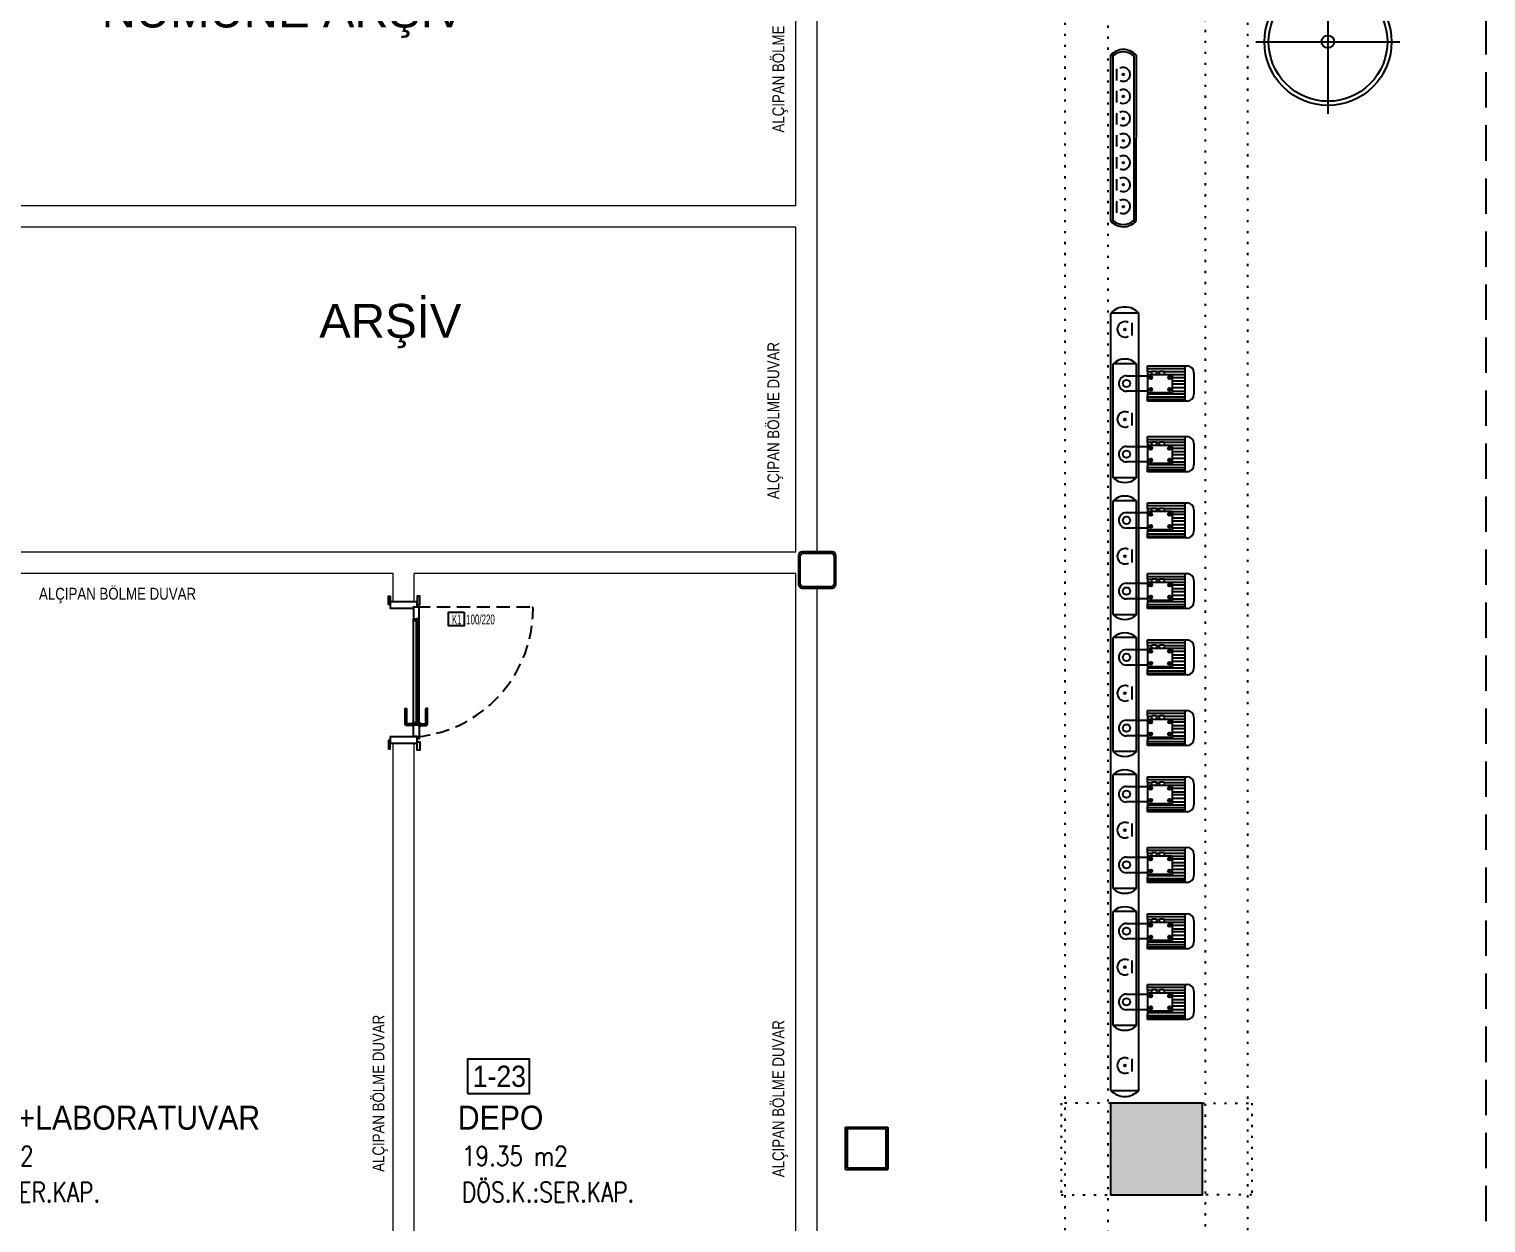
# Model space of a CAD drawing. Header units: centimetres. Extents: x 681015 to 688218, y 3995806 to 4004619.
# Drawn here: x 684387 to 685417, y 3998315 to 3999160 of the extents above; entities that cross this region are included whole.
import ezdxf
from ezdxf.enums import TextEntityAlignment as Align

# ---------------------------------------------------------------- set-up
doc = ezdxf.new("R2010")
doc.units = ezdxf.units.CM
doc.header["$LTSCALE"] = 100
doc.header["$MEASUREMENT"] = 0
for name, pattern in [('DASHDOT', [1, 0.5, -0.25, 0, -0.25]), ('DOT4', [0.0775, 0.015, -0.0625]), ('DUZ', [500, 500]), ('HIDDEN', [0.375, 0.25, -0.125]), ('HIDDEN2', [0.1875, 0.125, -0.0625])]:
    doc.linetypes.add(name, pattern=pattern)
doc.layers.get('0').update_dxf_attribs({"linetype": 'DUZ'})
doc.layers.add('0 rölöve', color=7, linetype='Continuous', true_color=0xf1380e)
for name, color, linetype in [('B-H', 34, 'Continuous'), ('BA', 6, 'Continuous'), ('DUV', 4, 'Continuous'), ('IZ1', 8, 'HIDDEN2'), ('kapi', 2, 'Continuous'), ('NOTASYON', 7, 'Continuous'), ('PROMEK_13_EMIS KANALI', 150, 'Continuous'), ('PROMEK_26_EKIPMAN RENGI-1', 4, 'Continuous'), ('PROMEK_29_EKIPMAN RENGI-4', 14, 'Continuous'), ('PROMEK_31_EKIPMAN RENGI-6', 61, 'Continuous'), ('PROMEK_34_EKIPMAN RENGI-9', 240, 'Continuous'), ('TEXT', 7, 'Continuous'), ('TEXT-DÖŞ-KAPLAMA', 30, 'Continuous'), ('TEXT-M2', 8, 'Continuous'), ('TEXT-ODA-NO', 3, 'Continuous'), ('YAZI', 7, 'Continuous')]:
    doc.layers.add(name, color=color, linetype=linetype)
doc.layers.add('DOGALGAZ', color=130, linetype='Continuous', lineweight=0)
doc.styles.add('ARIEL25S', font='arial.ttf', dxfattribs={"width": 0.9, "height": 75})
doc.styles.add('BAS', font='arial.ttf', dxfattribs={"height": 100})
doc.styles.add('HELVI', font='arial.ttf', dxfattribs={"width": 0.9})
doc.styles.add('ROMANS', font='ROMANS.shx', dxfattribs={"width": 0.9})
doc.styles.add('SIMPLEX', font='turkce.shx', dxfattribs={"width": 0.65, "height": 10})
doc.styles.get("Standard").update_dxf_attribs({"font": 'arial.ttf'})

# ---------------------------------------------------------------- blocks, each defined once
blk = doc.blocks.new('Kollektor')
at = {"layer": 'PROMEK_31_EKIPMAN RENGI-6', "lineweight": -3}
for p, q in [((-1581.8, -2096.9), (-1699.3, -2096.9)), ((-1699.3, -2096.9), (-1699.3, -2099.3)), ((-1582.5, -2098.5), (-1698.6, -2098.5)), ((-1581.8, -2096.9), (-1581.8, -2099.3)), ((-1699.4, -2114.9), (-1699.4, -2112.5)), ((-1581.7, -2115), (-1699.4, -2114.9)), ((-1582.5, -2113.4), (-1698.6, -2113.4)), ((-1581.7, -2115), (-1581.7, -2112.6))]:
    blk.add_line(p, q, dxfattribs=at)
at = {"layer": 'PROMEK_31_EKIPMAN RENGI-6', "linetype": 'Continuous', "lineweight": -3}
for p, q in [((-1685.1, -2101.2), (-1693.3, -2101.2)), ((-1669.5, -2101.2), (-1677.7, -2101.2)), ((-1654, -2101.2), (-1662.1, -2101.2)), ((-1638.4, -2101.2), (-1646.5, -2101.2)), ((-1622.8, -2101.2), (-1630.9, -2101.2)), ((-1607.2, -2101.2), (-1615.4, -2101.2)), ((-1591.6, -2101.2), (-1599.8, -2101.2))]:
    blk.add_line(p, q, dxfattribs=at)
for centre in [(-1689, -2105.9), (-1673.5, -2105.9), (-1657.9, -2105.9), (-1642.3, -2105.9), (-1626.7, -2105.9), (-1611.1, -2105.9), (-1595.5, -2105.9)]:
    blk.add_circle(centre, 0.589, dxfattribs=at)
at = {"layer": 'PROMEK_31_EKIPMAN RENGI-6', "lineweight": -3}
for centre, radius, start, end in [((-1690.9, -2106), 12.3, 132.9371, 226.6129), ((-1690.9, -2106), 10.7, 136.0026, 223.7892), ((-1590.2, -2106), 10.7, 316.2108, 43.9974), ((-1590.2, -2106), 12.3, 313.3151, 47.0951)]:
    blk.add_arc(centre, radius, start, end, dxfattribs=at)
at = {"layer": 'PROMEK_31_EKIPMAN RENGI-6', "linetype": 'Continuous', "lineweight": -3}
for centre in [(-1689, -2105.9), (-1673.5, -2105.9), (-1657.9, -2105.9), (-1642.3, -2105.9), (-1626.7, -2105.9), (-1611.1, -2105.9), (-1595.5, -2105.9)]:
    blk.add_arc(centre, 4.92, 151.9392, 28.1911, dxfattribs=at)
blk = doc.blocks.new('pompa')
at = {"layer": 'PROMEK_31_EKIPMAN RENGI-6', "lineweight": -3}
for p, q in [((-2438.7, -2246.8), (-2988.4, -2246.8)), ((-2988.4, -2246.8), (-2988.4, -2266.8)), ((-2872, -2248.6), (-2952.7, -2248.6)), ((-2952.7, -2248.6), (-2952.7, -2265.1)), ((-2872, -2248.6), (-2872, -2265.1)), ((-2775.1, -2248.6), (-2855.8, -2248.6)), ((-2855.8, -2248.6), (-2855.8, -2265.1)), ((-2775.1, -2248.6), (-2775.1, -2265.1)), ((-2678.3, -2248.6), (-2759, -2248.6)), ((-2759, -2248.6), (-2759, -2265.1)), ((-2678.3, -2248.6), (-2678.3, -2265.1)), ((-2581.4, -2248.6), (-2662.1, -2248.6)), ((-2662.1, -2248.6), (-2662.1, -2265.1)), ((-2581.4, -2248.6), (-2581.4, -2265.1)), ((-2484.6, -2248.6), (-2565.3, -2248.6)), ((-2565.3, -2248.6), (-2565.3, -2265.1)), ((-2484.6, -2248.6), (-2484.6, -2265.1)), ((-2438.7, -2266.8), (-2438.7, -2246.8)), ((-2872, -2265.1), (-2952.7, -2265.1)), ((-2775.1, -2265.1), (-2855.8, -2265.1)), ((-2678.3, -2265.1), (-2759, -2265.1)), ((-2581.4, -2265.1), (-2662.1, -2265.1)), ((-2484.6, -2265.1), (-2565.3, -2265.1)), ((-2438.7, -2266.8), (-2988.4, -2266.8))]:
    blk.add_line(p, q, dxfattribs=at)
at = {"layer": 'PROMEK_31_EKIPMAN RENGI-6', "linetype": 'Continuous', "lineweight": -3}
for p, q in [((-2972.7, -2251.6), (-2981.7, -2251.6)), ((-2909, -2251.6), (-2918, -2251.6)), ((-2812.1, -2251.6), (-2821.2, -2251.6)), ((-2715.3, -2251.6), (-2724.3, -2251.6)), ((-2618.4, -2251.6), (-2627.5, -2251.6)), ((-2521.6, -2251.6), (-2530.6, -2251.6)), ((-2452, -2251.6), (-2461, -2251.6))]:
    blk.add_line(p, q, dxfattribs=at)
for centre in [(-2977, -2256.7), (-2913.3, -2256.7), (-2816.5, -2256.7), (-2719.6, -2256.7), (-2622.8, -2256.7), (-2525.9, -2256.7), (-2456.3, -2256.7)]:
    blk.add_circle(centre, 0.655, dxfattribs=at)
at = {"layer": 'PROMEK_31_EKIPMAN RENGI-6', "lineweight": -3}
for centre, radius, start, end in [((-2979.2, -2256.8), 13.6, 132.786, 227.2071), ((-2944.1, -2256.8), 11.9, 136.0615, 223.9385), ((-2880.5, -2256.8), 11.9, 316.0615, 43.9385), ((-2847.2, -2256.8), 11.9, 136.0615, 223.9385), ((-2783.7, -2256.8), 11.9, 316.0615, 43.9385), ((-2750.4, -2256.8), 11.9, 136.0615, 223.9385), ((-2686.8, -2256.8), 11.9, 316.0615, 43.9385), ((-2653.5, -2256.8), 11.9, 136.0615, 223.9385), ((-2590, -2256.8), 11.9, 316.0615, 43.9385), ((-2556.7, -2256.8), 11.9, 136.0615, 223.9385), ((-2493.1, -2256.8), 11.9, 316.0615, 43.9385), ((-2448, -2256.8), 13.6, 312.7458, 47.3846)]:
    blk.add_arc(centre, radius, start, end, dxfattribs=at)
at = {"layer": 'PROMEK_31_EKIPMAN RENGI-6', "linetype": 'Continuous', "lineweight": -3}
for centre in [(-2977, -2256.7), (-2913.3, -2256.7), (-2816.5, -2256.7), (-2719.6, -2256.7), (-2622.8, -2256.7), (-2525.9, -2256.7), (-2456.3, -2256.7)]:
    blk.add_arc(centre, 5.47, 151.9392, 28.1911, dxfattribs=at)
at = {"layer": 'PROMEK_34_EKIPMAN RENGI-9'}
for p, q in [((-2951.1, -2240.7), (-2951.1, -2212.8)), ((-2951.1, -2214.3), (-2926.4, -2214.3)), ((-2949.2, -2240.7), (-2949.2, -2214.3)), ((-2947.1, -2228.9), (-2947.1, -2214.3)), ((-2946.2, -2207.9), (-2931.2, -2207.9)), ((-2945.1, -2223.4), (-2945.1, -2214.3)), ((-2943, -2223.4), (-2943, -2214.3)), ((-2940.5, -2223.4), (-2940.5, -2214.3)), ((-2938.4, -2223.4), (-2938.4, -2214.3)), ((-2935.9, -2223.4), (-2935.9, -2214.3)), ((-2933.3, -2223.4), (-2933.3, -2214.3)), ((-2931.3, -2240.7), (-2931.3, -2214.3)), ((-2929.2, -2240.7), (-2929.2, -2214.3)), ((-2927.6, -2240.7), (-2927.6, -2214.3)), ((-2926.3, -2212.8), (-2926.3, -2240.7)), ((-2901.1, -2240.7), (-2901.1, -2212.8)), ((-2901.1, -2214.3), (-2876.4, -2214.3)), ((-2899.2, -2240.7), (-2899.2, -2214.3)), ((-2897.1, -2228.9), (-2897.1, -2214.3)), ((-2896.2, -2207.9), (-2881.2, -2207.9)), ((-2895.1, -2223.4), (-2895.1, -2214.3)), ((-2893, -2223.4), (-2893, -2214.3)), ((-2890.5, -2223.4), (-2890.5, -2214.3)), ((-2888.4, -2223.4), (-2888.4, -2214.3)), ((-2885.9, -2223.4), (-2885.9, -2214.3)), ((-2883.3, -2223.4), (-2883.3, -2214.3)), ((-2881.3, -2240.7), (-2881.3, -2214.3)), ((-2879.2, -2240.7), (-2879.2, -2214.3)), ((-2877.6, -2240.7), (-2877.6, -2214.3)), ((-2876.3, -2212.8), (-2876.3, -2240.7)), ((-2854.3, -2240.7), (-2854.3, -2212.8)), ((-2854.2, -2214.3), (-2829.5, -2214.3)), ((-2852.3, -2240.7), (-2852.3, -2214.3)), ((-2850.3, -2228.9), (-2850.3, -2214.3)), ((-2849.4, -2207.9), (-2834.4, -2207.9)), ((-2848.2, -2223.4), (-2848.2, -2214.3)), ((-2846.2, -2223.4), (-2846.2, -2214.3)), ((-2843.6, -2223.4), (-2843.6, -2214.3)), ((-2841.6, -2223.4), (-2841.6, -2214.3)), ((-2839, -2223.4), (-2839, -2214.3)), ((-2836.5, -2223.4), (-2836.5, -2214.3)), ((-2834.4, -2240.7), (-2834.4, -2214.3)), ((-2832.4, -2240.7), (-2832.4, -2214.3)), ((-2830.8, -2240.7), (-2830.8, -2214.3)), ((-2829.5, -2212.8), (-2829.5, -2240.7)), ((-2804.3, -2240.7), (-2804.3, -2212.8)), ((-2804.2, -2214.3), (-2779.5, -2214.3)), ((-2802.3, -2240.7), (-2802.3, -2214.3)), ((-2800.3, -2228.9), (-2800.3, -2214.3)), ((-2799.4, -2207.9), (-2784.4, -2207.9)), ((-2798.2, -2223.4), (-2798.2, -2214.3)), ((-2796.2, -2223.4), (-2796.2, -2214.3)), ((-2793.6, -2223.4), (-2793.6, -2214.3)), ((-2791.6, -2223.4), (-2791.6, -2214.3)), ((-2789, -2223.4), (-2789, -2214.3)), ((-2786.5, -2223.4), (-2786.5, -2214.3)), ((-2784.4, -2240.7), (-2784.4, -2214.3)), ((-2782.4, -2240.7), (-2782.4, -2214.3)), ((-2780.8, -2240.7), (-2780.8, -2214.3)), ((-2779.5, -2212.8), (-2779.5, -2240.7)), ((-2757.4, -2240.7), (-2757.4, -2212.8)), ((-2757.4, -2214.3), (-2732.7, -2214.3)), ((-2755.5, -2240.7), (-2755.5, -2214.3)), ((-2753.4, -2228.9), (-2753.4, -2214.3)), ((-2752.5, -2207.9), (-2737.5, -2207.9)), ((-2751.4, -2223.4), (-2751.4, -2214.3)), ((-2749.3, -2223.4), (-2749.3, -2214.3)), ((-2746.8, -2223.4), (-2746.8, -2214.3)), ((-2744.7, -2223.4), (-2744.7, -2214.3)), ((-2742.2, -2223.4), (-2742.2, -2214.3)), ((-2739.6, -2223.4), (-2739.6, -2214.3)), ((-2737.6, -2240.7), (-2737.6, -2214.3)), ((-2735.5, -2240.7), (-2735.5, -2214.3)), ((-2733.9, -2240.7), (-2733.9, -2214.3)), ((-2732.6, -2212.8), (-2732.6, -2240.7)), ((-2707.4, -2240.7), (-2707.4, -2212.8)), ((-2707.4, -2214.3), (-2682.7, -2214.3)), ((-2705.5, -2240.7), (-2705.5, -2214.3)), ((-2703.4, -2228.9), (-2703.4, -2214.3)), ((-2702.5, -2207.9), (-2687.5, -2207.9)), ((-2701.4, -2223.4), (-2701.4, -2214.3)), ((-2699.3, -2223.4), (-2699.3, -2214.3)), ((-2696.8, -2223.4), (-2696.8, -2214.3)), ((-2694.7, -2223.4), (-2694.7, -2214.3)), ((-2692.2, -2223.4), (-2692.2, -2214.3)), ((-2689.6, -2223.4), (-2689.6, -2214.3)), ((-2687.6, -2240.7), (-2687.6, -2214.3)), ((-2685.5, -2240.7), (-2685.5, -2214.3)), ((-2683.9, -2240.7), (-2683.9, -2214.3)), ((-2682.6, -2212.8), (-2682.6, -2240.7)), ((-2660.6, -2240.7), (-2660.6, -2212.8)), ((-2660.5, -2214.3), (-2635.8, -2214.3)), ((-2658.6, -2240.7), (-2658.6, -2214.3)), ((-2656.6, -2228.9), (-2656.6, -2214.3)), ((-2655.7, -2207.9), (-2640.7, -2207.9)), ((-2654.5, -2223.4), (-2654.5, -2214.3)), ((-2652.5, -2223.4), (-2652.5, -2214.3)), ((-2649.9, -2223.4), (-2649.9, -2214.3)), ((-2647.9, -2223.4), (-2647.9, -2214.3)), ((-2645.3, -2223.4), (-2645.3, -2214.3)), ((-2642.8, -2223.4), (-2642.8, -2214.3)), ((-2640.7, -2240.7), (-2640.7, -2214.3)), ((-2638.7, -2240.7), (-2638.7, -2214.3)), ((-2637.1, -2240.7), (-2637.1, -2214.3)), ((-2635.8, -2212.8), (-2635.8, -2240.7)), ((-2610.6, -2240.7), (-2610.6, -2212.8)), ((-2610.5, -2214.3), (-2585.8, -2214.3)), ((-2608.6, -2240.7), (-2608.6, -2214.3)), ((-2606.6, -2228.9), (-2606.6, -2214.3)), ((-2605.7, -2207.9), (-2590.7, -2207.9)), ((-2604.5, -2223.4), (-2604.5, -2214.3)), ((-2602.5, -2223.4), (-2602.5, -2214.3)), ((-2599.9, -2223.4), (-2599.9, -2214.3)), ((-2597.9, -2223.4), (-2597.9, -2214.3)), ((-2595.3, -2223.4), (-2595.3, -2214.3)), ((-2592.8, -2223.4), (-2592.8, -2214.3)), ((-2590.7, -2240.7), (-2590.7, -2214.3)), ((-2588.7, -2240.7), (-2588.7, -2214.3)), ((-2587.1, -2240.7), (-2587.1, -2214.3)), ((-2585.8, -2212.8), (-2585.8, -2240.7)), ((-2563.7, -2240.7), (-2563.7, -2212.8)), ((-2563.7, -2214.3), (-2539, -2214.3)), ((-2561.8, -2240.7), (-2561.8, -2214.3)), ((-2559.7, -2228.9), (-2559.7, -2214.3)), ((-2558.8, -2207.9), (-2543.8, -2207.9)), ((-2557.7, -2223.4), (-2557.7, -2214.3)), ((-2555.6, -2223.4), (-2555.6, -2214.3)), ((-2553.1, -2223.4), (-2553.1, -2214.3)), ((-2551, -2223.4), (-2551, -2214.3)), ((-2548.5, -2223.4), (-2548.5, -2214.3)), ((-2545.9, -2223.4), (-2545.9, -2214.3)), ((-2543.9, -2240.7), (-2543.9, -2214.3)), ((-2541.8, -2240.7), (-2541.8, -2214.3)), ((-2540.2, -2240.7), (-2540.2, -2214.3)), ((-2538.9, -2212.8), (-2538.9, -2240.7)), ((-2513.7, -2240.7), (-2513.7, -2212.8)), ((-2513.7, -2214.3), (-2489, -2214.3)), ((-2511.8, -2240.7), (-2511.8, -2214.3)), ((-2509.7, -2228.9), (-2509.7, -2214.3)), ((-2508.8, -2207.9), (-2493.8, -2207.9)), ((-2507.7, -2223.4), (-2507.7, -2214.3)), ((-2505.6, -2223.4), (-2505.6, -2214.3)), ((-2503.1, -2223.4), (-2503.1, -2214.3)), ((-2501, -2223.4), (-2501, -2214.3)), ((-2498.5, -2223.4), (-2498.5, -2214.3)), ((-2495.9, -2223.4), (-2495.9, -2214.3)), ((-2493.9, -2240.7), (-2493.9, -2214.3)), ((-2491.8, -2240.7), (-2491.8, -2214.3)), ((-2490.2, -2240.7), (-2490.2, -2214.3)), ((-2488.9, -2212.8), (-2488.9, -2240.7)), ((-2945.1, -2240.7), (-2945.1, -2223.4)), ((-2945.1, -2223.4), (-2932.1, -2223.4)), ((-2943.6, -2224.6), (-2942.3, -2225.8)), ((-2933.8, -2224.6), (-2935.1, -2225.8)), ((-2932.1, -2223.4), (-2932.1, -2240.7)), ((-2895.1, -2240.7), (-2895.1, -2223.4)), ((-2895.1, -2223.4), (-2882.1, -2223.4)), ((-2893.6, -2224.6), (-2892.3, -2225.8)), ((-2883.8, -2224.6), (-2885.1, -2225.8)), ((-2882.1, -2223.4), (-2882.1, -2240.7)), ((-2848.3, -2240.7), (-2848.3, -2223.4)), ((-2848.3, -2223.4), (-2835.2, -2223.4)), ((-2846.8, -2224.6), (-2845.5, -2225.8)), ((-2836.9, -2224.6), (-2838.2, -2225.8)), ((-2835.2, -2223.4), (-2835.2, -2240.7)), ((-2798.3, -2240.7), (-2798.3, -2223.4)), ((-2798.3, -2223.4), (-2785.2, -2223.4)), ((-2796.8, -2224.6), (-2795.5, -2225.8)), ((-2786.9, -2224.6), (-2788.2, -2225.8)), ((-2785.2, -2223.4), (-2785.2, -2240.7)), ((-2751.4, -2240.7), (-2751.4, -2223.4)), ((-2751.4, -2223.4), (-2738.4, -2223.4)), ((-2749.9, -2224.6), (-2748.6, -2225.8)), ((-2740.1, -2224.6), (-2741.4, -2225.8)), ((-2738.4, -2223.4), (-2738.4, -2240.7)), ((-2701.4, -2240.7), (-2701.4, -2223.4)), ((-2701.4, -2223.4), (-2688.4, -2223.4)), ((-2699.9, -2224.6), (-2698.6, -2225.8)), ((-2690.1, -2224.6), (-2691.4, -2225.8)), ((-2688.4, -2223.4), (-2688.4, -2240.7)), ((-2654.6, -2240.7), (-2654.6, -2223.4)), ((-2654.6, -2223.4), (-2641.5, -2223.4)), ((-2653.1, -2224.6), (-2651.8, -2225.8)), ((-2643.2, -2224.6), (-2644.5, -2225.8)), ((-2641.5, -2223.4), (-2641.5, -2240.7)), ((-2604.6, -2240.7), (-2604.6, -2223.4)), ((-2604.6, -2223.4), (-2591.5, -2223.4)), ((-2603.1, -2224.6), (-2601.8, -2225.8)), ((-2593.2, -2224.6), (-2594.5, -2225.8)), ((-2591.5, -2223.4), (-2591.5, -2240.7)), ((-2557.7, -2240.7), (-2557.7, -2223.4)), ((-2557.7, -2223.4), (-2544.7, -2223.4)), ((-2556.2, -2224.6), (-2554.9, -2225.8)), ((-2546.4, -2224.6), (-2547.7, -2225.8)), ((-2544.7, -2223.4), (-2544.7, -2240.7)), ((-2507.7, -2240.7), (-2507.7, -2223.4)), ((-2507.7, -2223.4), (-2494.7, -2223.4)), ((-2506.2, -2224.6), (-2504.9, -2225.8)), ((-2496.4, -2224.6), (-2497.7, -2225.8)), ((-2494.7, -2223.4), (-2494.7, -2240.7)), ((-2947.5, -2232.2), (-2947.5, -2228.9)), ((-2947.5, -2228.9), (-2945.1, -2228.9)), ((-2945.1, -2232.2), (-2947.5, -2232.2)), ((-2947.5, -2237.6), (-2947.5, -2234.3)), ((-2947.5, -2234.3), (-2945.1, -2234.3)), ((-2947.1, -2234.3), (-2947.1, -2232.2)), ((-2897.5, -2232.2), (-2897.5, -2228.9)), ((-2897.5, -2228.9), (-2895.1, -2228.9)), ((-2895.1, -2232.2), (-2897.5, -2232.2)), ((-2897.5, -2237.6), (-2897.5, -2234.3)), ((-2897.5, -2234.3), (-2895.1, -2234.3)), ((-2897.1, -2234.3), (-2897.1, -2232.2)), ((-2850.6, -2232.2), (-2850.6, -2228.9)), ((-2850.6, -2228.9), (-2848.3, -2228.9)), ((-2848.3, -2232.2), (-2850.6, -2232.2)), ((-2850.6, -2237.6), (-2850.6, -2234.3)), ((-2850.6, -2234.3), (-2848.3, -2234.3)), ((-2850.3, -2234.3), (-2850.3, -2232.2)), ((-2800.6, -2232.2), (-2800.6, -2228.9)), ((-2800.6, -2228.9), (-2798.3, -2228.9)), ((-2798.3, -2232.2), (-2800.6, -2232.2)), ((-2800.6, -2237.6), (-2800.6, -2234.3)), ((-2800.6, -2234.3), (-2798.3, -2234.3)), ((-2800.3, -2234.3), (-2800.3, -2232.2)), ((-2753.8, -2232.2), (-2753.8, -2228.9)), ((-2753.8, -2228.9), (-2751.4, -2228.9)), ((-2751.4, -2232.2), (-2753.8, -2232.2)), ((-2753.8, -2237.6), (-2753.8, -2234.3)), ((-2753.8, -2234.3), (-2751.4, -2234.3)), ((-2753.4, -2234.3), (-2753.4, -2232.2)), ((-2703.8, -2232.2), (-2703.8, -2228.9)), ((-2703.8, -2228.9), (-2701.4, -2228.9)), ((-2701.4, -2232.2), (-2703.8, -2232.2)), ((-2703.8, -2237.6), (-2703.8, -2234.3)), ((-2703.8, -2234.3), (-2701.4, -2234.3)), ((-2703.4, -2234.3), (-2703.4, -2232.2)), ((-2656.9, -2232.2), (-2656.9, -2228.9)), ((-2656.9, -2228.9), (-2654.6, -2228.9)), ((-2654.6, -2232.2), (-2656.9, -2232.2)), ((-2656.9, -2237.6), (-2656.9, -2234.3)), ((-2656.9, -2234.3), (-2654.6, -2234.3)), ((-2656.6, -2234.3), (-2656.6, -2232.2)), ((-2606.9, -2232.2), (-2606.9, -2228.9)), ((-2606.9, -2228.9), (-2604.6, -2228.9)), ((-2604.6, -2232.2), (-2606.9, -2232.2)), ((-2606.9, -2237.6), (-2606.9, -2234.3)), ((-2606.9, -2234.3), (-2604.6, -2234.3)), ((-2606.6, -2234.3), (-2606.6, -2232.2)), ((-2560.1, -2232.2), (-2560.1, -2228.9)), ((-2560.1, -2228.9), (-2557.7, -2228.9)), ((-2557.7, -2232.2), (-2560.1, -2232.2)), ((-2560.1, -2237.6), (-2560.1, -2234.3)), ((-2560.1, -2234.3), (-2557.7, -2234.3)), ((-2559.7, -2234.3), (-2559.7, -2232.2)), ((-2510.1, -2232.2), (-2510.1, -2228.9)), ((-2510.1, -2228.9), (-2507.7, -2228.9)), ((-2507.7, -2232.2), (-2510.1, -2232.2)), ((-2510.1, -2237.6), (-2510.1, -2234.3)), ((-2510.1, -2234.3), (-2507.7, -2234.3)), ((-2509.7, -2234.3), (-2509.7, -2232.2)), ((-2947.3, -2240.7), (-2951.1, -2240.7)), ((-2945.1, -2237.6), (-2947.5, -2237.6)), ((-2947.3, -2240.7), (-2930, -2240.7)), ((-2947.1, -2240.7), (-2947.1, -2237.6)), ((-2944.2, -2255.6), (-2944.2, -2240.7)), ((-2943.6, -2237.9), (-2942.3, -2239.1)), ((-2933.8, -2237.9), (-2935.1, -2239.1)), ((-2933.2, -2240.7), (-2933.2, -2255.6)), ((-2926.3, -2240.7), (-2930.1, -2240.7)), ((-2897.3, -2240.7), (-2901.1, -2240.7)), ((-2895.1, -2237.6), (-2897.5, -2237.6)), ((-2897.3, -2240.7), (-2880, -2240.7)), ((-2897.1, -2240.7), (-2897.1, -2237.6)), ((-2894.2, -2255.6), (-2894.2, -2240.7)), ((-2893.6, -2237.9), (-2892.3, -2239.1)), ((-2883.8, -2237.9), (-2885.1, -2239.1)), ((-2883.2, -2240.7), (-2883.2, -2255.6)), ((-2876.3, -2240.7), (-2880.1, -2240.7)), ((-2850.4, -2240.7), (-2854.2, -2240.7)), ((-2848.3, -2237.6), (-2850.6, -2237.6)), ((-2850.5, -2240.7), (-2833.2, -2240.7)), ((-2850.3, -2240.7), (-2850.3, -2237.6)), ((-2847.4, -2255.6), (-2847.4, -2240.7)), ((-2846.8, -2237.9), (-2845.5, -2239.1)), ((-2836.9, -2237.9), (-2838.2, -2239.1)), ((-2836.4, -2240.7), (-2836.4, -2255.6)), ((-2829.5, -2240.7), (-2833.2, -2240.7)), ((-2800.4, -2240.7), (-2804.2, -2240.7)), ((-2798.3, -2237.6), (-2800.6, -2237.6)), ((-2800.5, -2240.7), (-2783.2, -2240.7)), ((-2800.3, -2240.7), (-2800.3, -2237.6)), ((-2797.4, -2255.6), (-2797.4, -2240.7)), ((-2796.8, -2237.9), (-2795.5, -2239.1)), ((-2786.9, -2237.9), (-2788.2, -2239.1)), ((-2786.4, -2240.7), (-2786.4, -2255.6)), ((-2779.5, -2240.7), (-2783.2, -2240.7)), ((-2753.6, -2240.7), (-2757.4, -2240.7)), ((-2751.4, -2237.6), (-2753.8, -2237.6)), ((-2753.6, -2240.7), (-2736.3, -2240.7)), ((-2753.4, -2240.7), (-2753.4, -2237.6)), ((-2750.5, -2255.6), (-2750.5, -2240.7)), ((-2749.9, -2237.9), (-2748.6, -2239.1)), ((-2740.1, -2237.9), (-2741.4, -2239.1)), ((-2739.5, -2240.7), (-2739.5, -2255.6)), ((-2732.6, -2240.7), (-2736.4, -2240.7)), ((-2703.6, -2240.7), (-2707.4, -2240.7)), ((-2701.4, -2237.6), (-2703.8, -2237.6)), ((-2703.6, -2240.7), (-2686.3, -2240.7)), ((-2703.4, -2240.7), (-2703.4, -2237.6)), ((-2700.5, -2255.6), (-2700.5, -2240.7)), ((-2699.9, -2237.9), (-2698.6, -2239.1)), ((-2690.1, -2237.9), (-2691.4, -2239.1)), ((-2689.5, -2240.7), (-2689.5, -2255.6)), ((-2682.6, -2240.7), (-2686.4, -2240.7)), ((-2656.7, -2240.7), (-2660.5, -2240.7)), ((-2654.6, -2237.6), (-2656.9, -2237.6)), ((-2656.8, -2240.7), (-2639.5, -2240.7)), ((-2656.6, -2240.7), (-2656.6, -2237.6)), ((-2653.7, -2255.6), (-2653.7, -2240.7)), ((-2653.1, -2237.9), (-2651.8, -2239.1)), ((-2643.2, -2237.9), (-2644.5, -2239.1)), ((-2642.7, -2240.7), (-2642.7, -2255.6)), ((-2635.8, -2240.7), (-2639.5, -2240.7)), ((-2606.7, -2240.7), (-2610.5, -2240.7)), ((-2604.6, -2237.6), (-2606.9, -2237.6)), ((-2606.8, -2240.7), (-2589.5, -2240.7)), ((-2606.6, -2240.7), (-2606.6, -2237.6)), ((-2603.7, -2255.6), (-2603.7, -2240.7)), ((-2603.1, -2237.9), (-2601.8, -2239.1)), ((-2593.2, -2237.9), (-2594.5, -2239.1)), ((-2592.7, -2240.7), (-2592.7, -2255.6)), ((-2585.8, -2240.7), (-2589.5, -2240.7)), ((-2559.9, -2240.7), (-2563.7, -2240.7)), ((-2557.7, -2237.6), (-2560.1, -2237.6)), ((-2559.9, -2240.7), (-2542.6, -2240.7)), ((-2559.7, -2240.7), (-2559.7, -2237.6)), ((-2556.8, -2255.6), (-2556.8, -2240.7)), ((-2556.2, -2237.9), (-2554.9, -2239.1)), ((-2546.4, -2237.9), (-2547.7, -2239.1)), ((-2545.8, -2240.7), (-2545.8, -2255.6)), ((-2538.9, -2240.7), (-2542.7, -2240.7)), ((-2509.9, -2240.7), (-2513.7, -2240.7)), ((-2507.7, -2237.6), (-2510.1, -2237.6)), ((-2509.9, -2240.7), (-2492.6, -2240.7)), ((-2509.7, -2240.7), (-2509.7, -2237.6)), ((-2506.8, -2255.6), (-2506.8, -2240.7)), ((-2506.2, -2237.9), (-2504.9, -2239.1)), ((-2496.4, -2237.9), (-2497.7, -2239.1)), ((-2495.8, -2240.7), (-2495.8, -2255.6)), ((-2488.9, -2240.7), (-2492.7, -2240.7))]:
    blk.add_line(p, q, dxfattribs=at)
for centre, radius in [((-2942.9, -2225.2), 1.09), ((-2934.5, -2225.2), 1.09), ((-2892.9, -2225.2), 1.09), ((-2884.5, -2225.2), 1.09), ((-2846.1, -2225.2), 1.09), ((-2837.6, -2225.2), 1.09), ((-2796.1, -2225.2), 1.09), ((-2787.6, -2225.2), 1.09), ((-2749.2, -2225.2), 1.09), ((-2740.8, -2225.2), 1.09), ((-2699.2, -2225.2), 1.09), ((-2690.8, -2225.2), 1.09), ((-2652.4, -2225.2), 1.09), ((-2643.9, -2225.2), 1.09), ((-2602.4, -2225.2), 1.09), ((-2593.9, -2225.2), 1.09), ((-2555.5, -2225.2), 1.09), ((-2547.1, -2225.2), 1.09), ((-2505.5, -2225.2), 1.09), ((-2497.1, -2225.2), 1.09), ((-2942.9, -2238.5), 1.09), ((-2934.5, -2238.5), 1.09), ((-2892.9, -2238.5), 1.09), ((-2884.5, -2238.5), 1.09), ((-2846.1, -2238.5), 1.09), ((-2837.6, -2238.5), 1.09), ((-2796.1, -2238.5), 1.09), ((-2787.6, -2238.5), 1.09), ((-2749.2, -2238.5), 1.09), ((-2740.8, -2238.5), 1.09), ((-2699.2, -2238.5), 1.09), ((-2690.8, -2238.5), 1.09), ((-2652.4, -2238.5), 1.09), ((-2643.9, -2238.5), 1.09), ((-2602.4, -2238.5), 1.09), ((-2593.9, -2238.5), 1.09), ((-2555.5, -2238.5), 1.09), ((-2547.1, -2238.5), 1.09), ((-2505.5, -2238.5), 1.09), ((-2497.1, -2238.5), 1.09), ((-2938.7, -2255.6), 2.62), ((-2888.7, -2255.6), 2.62), ((-2841.9, -2255.6), 2.62), ((-2791.9, -2255.6), 2.62), ((-2745, -2255.6), 2.62), ((-2695, -2255.6), 2.62), ((-2648.2, -2255.6), 2.62), ((-2598.2, -2255.6), 2.62), ((-2551.3, -2255.6), 2.62), ((-2501.3, -2255.6), 2.62)]:
    blk.add_circle(centre, radius, dxfattribs=at)
for centre, radius, start, end in [((-2946.2, -2212.8), 4.91, 90, 180), ((-2931.2, -2212.8), 4.91, 0, 90), ((-2896.2, -2212.8), 4.91, 90, 180), ((-2881.2, -2212.8), 4.91, 0, 90), ((-2849.4, -2212.8), 4.91, 90, 180), ((-2834.4, -2212.8), 4.91, 0, 90), ((-2799.4, -2212.8), 4.91, 90, 180), ((-2784.4, -2212.8), 4.91, 0, 90), ((-2752.5, -2212.8), 4.91, 90, 180), ((-2737.5, -2212.8), 4.91, 0, 90), ((-2702.5, -2212.8), 4.91, 90, 180), ((-2687.5, -2212.8), 4.91, 0, 90), ((-2655.7, -2212.8), 4.91, 90, 180), ((-2640.7, -2212.8), 4.91, 0, 90), ((-2605.7, -2212.8), 4.91, 90, 180), ((-2590.7, -2212.8), 4.91, 0, 90), ((-2558.8, -2212.8), 4.91, 90, 180), ((-2543.8, -2212.8), 4.91, 0, 90), ((-2508.8, -2212.8), 4.91, 90, 180), ((-2493.8, -2212.8), 4.91, 0, 90), ((-2938.7, -2255.6), 5.51, 180, 0), ((-2888.7, -2255.6), 5.51, 180, 0), ((-2841.9, -2255.6), 5.51, 180, 0), ((-2791.9, -2255.6), 5.51, 180, 0), ((-2745, -2255.6), 5.51, 180, 0), ((-2695, -2255.6), 5.51, 180, 0), ((-2648.2, -2255.6), 5.51, 180, 0), ((-2598.2, -2255.6), 5.51, 180, 0), ((-2551.3, -2255.6), 5.51, 180, 0), ((-2501.3, -2255.6), 5.51, 180, 0)]:
    blk.add_arc(centre, radius, start, end, dxfattribs=at)
blk = doc.blocks.new('GN1')
at = {"layer": 'PROMEK_26_EKIPMAN RENGI-1'}
blk.add_ellipse((-4194.5, -1541.7), major_axis=(-31.8, -31.8), ratio=1, dxfattribs=at)
at = {"layer": 'PROMEK_29_EKIPMAN RENGI-4', "linetype": 'DASHDOT', "ltscale": 8}
for p, q in [((-4194.6, -1490.7), (-4194.6, -1592.5)), ((-4245.5, -1541.6), (-4143.6, -1541.6))]:
    blk.add_line(p, q, dxfattribs=at)
at = {"layer": 'PROMEK_29_EKIPMAN RENGI-4'}
for centre, major_axis, start_param, end_param in [((-4194.5, -1541.7), (-29.7, -29.7), 1.570796326794901, 7.853981633974487), ((-4194.6, -1541.6), (-3.18, -3.18), 1.570796326794896, 7.853981633974483)]:
    blk.add_ellipse(centre, major_axis=major_axis, ratio=1, start_param=start_param, end_param=end_param, dxfattribs=at)
blk = doc.blocks.new('İSİM-DÖŞ')
at = {"style": 'HELVI', "width": 0.9}
for p in [(-2.06, -35.97), (-2.06, -65.17)]:
    blk.add_attdef('ODA', text='', height=21.78, dxfattribs=at).set_placement(p, align=Align.BOTTOM_LEFT)
at = {"layer": 'TEXT-DÖŞ-KAPLAMA', "style": 'ROMANS', "width": 0.8}
blk.add_attdef('DÖS', text='', height=16.34, dxfattribs=at).set_placement((0.55, -109.88), align=Align.BOTTOM_LEFT)
at = {"layer": 'TEXT-M2', "style": 'ROMANS', "width": 0.8}
blk.add_attdef('M2', text='', height=16.34, dxfattribs=at).set_placement((0.55, -87.06), align=Align.BOTTOM_LEFT)
blk = doc.blocks.new('NOT-1')
at = {"layer": 'NOTASYON'}
blk.add_lwpolyline([(15.7, 13.8), (15.7, 0), (0, 0), (0, 13.8)], close=True, dxfattribs=at)
at = {"layer": 'NOTASYON', "style": 'SIMPLEX', "width": 0.55}
for tag, p in [('ISIM', (1.8, -1.4)), ('BOYUT', (17.7, -1.4))]:
    blk.add_attdef(tag, text='', height=10, dxfattribs=at).set_placement(p, align=Align.BOTTOM_LEFT)

msp = doc.modelspace()

# ---------------------------------------------------------------- hatches: boundary and pattern name
at = {"layer": 'B-H'}
h = msp.add_hatch(dxfattribs=at)
h.set_pattern_fill('ANSI33', color=256, scale=50, angle=360, style=0)
h.set_pattern_definition([(45, (48904.074, -24825.709), (-8.838834765, 8.838834765), []), (45, (48912.912, -24825.709), (-8.838834765, 8.838834765), [6.25, -3.125])])
h.paths.add_polyline_path([(682779, 4000905.2), (682714, 4000905.2), (682714, 4000840.2), (682779, 4000840.2)])
h.paths.add_polyline_path([(685216.5, 4000905.2), (685151.5, 4000905.2), (685151.5, 4000840.2), (685216.5, 4000840.2)])
h.paths.add_polyline_path([(685216.5, 3998400.2), (685151.5, 3998400.2), (685151.5, 3998335.2), (685216.5, 3998335.2)])
h.paths.add_polyline_path([(685216.5, 3999235.2), (685151.5, 3999235.2), (685151.5, 3999170.2), (685216.5, 3999170.2)])
h.paths.add_polyline_path([(685216.5, 4000070.2), (685151.5, 4000070.2), (685151.5, 4000005.2), (685216.5, 4000005.2)])
h.paths.add_polyline_path([(682779, 4000070.2), (682714, 4000070.2), (682714, 4000005.2), (682779, 4000005.2)])
h.paths.add_polyline_path([(682779, 3999235.2), (682714, 3999235.2), (682714, 3999170.2), (682779, 3999170.2)])
h.paths.add_polyline_path([(682779, 3998400.2), (682714, 3998400.2), (682714, 3998335.2), (682779, 3998335.2)])
h.paths.add_polyline_path([(685216.5, 3997567.7), (685151.5, 3997567.7), (685151.5, 3997502.7), (685216.5, 3997502.7)])
h.paths.add_polyline_path([(684356.5, 3997557.7), (684301.5, 3997557.7), (684301.5, 3997502.7), (684356.5, 3997502.7)])
h.paths.add_polyline_path([(683561.5, 3997557.7), (683506.5, 3997557.7), (683506.5, 3997502.7), (683561.5, 3997502.7)])
h.paths.add_polyline_path([(682779, 3997567.7), (682714, 3997567.7), (682714, 3997502.7), (682779, 3997502.7)])

# ---------------------------------------------------------------- linework, layer by layer
at = {"layer": 'BA'}
for p, q in [((684964, 3998353.2), (684964, 3998383.2)), ((684964, 3998383.2), (684994, 3998383.2)), ((684965.2, 3998382), (684964, 3998383.2)), ((684992.8, 3998382), (684965.2, 3998382)), ((684965.2, 3998382), (684965.2, 3998354.4)), ((684992.8, 3998354.4), (684992.8, 3998382)), ((684994, 3998383.2), (684994, 3998353.2)), ((684964, 3998353.2), (684994, 3998353.2)), ((684965.2, 3998354.4), (684992.8, 3998354.4)), ((684994, 3998353.2), (684992.8, 3998354.4))]:
    msp.add_line(p, q, dxfattribs=at)
for points in [[(684933.5, 3998790.2), (684954.5, 3998790.2, -0.414214), (684957, 3998787.7), (684957, 3998766.7, -0.414214), (684954.5, 3998764.2), (684933.5, 3998764.2, -0.414214), (684931, 3998766.7), (684931, 3998787.7, -0.414214)], [(684934.5, 3998789.2), (684953.5, 3998789.2, -0.414214), (684956, 3998786.7), (684956, 3998767.7, -0.414214), (684953.5, 3998765.2), (684934.5, 3998765.2, -0.414214), (684932, 3998767.7), (684932, 3998786.7, -0.414214)]]:
    msp.add_lwpolyline(points, format="xyb", close=True, dxfattribs=at)
msp.add_lwpolyline([(685216.5, 3998400.2), (685151.5, 3998400.2), (685151.5, 3998335.2), (685216.5, 3998335.2)], close=True, dxfattribs=at)
at = {"layer": 'DOGALGAZ'}
for p, q in [((684944, 3998790.2), (684944, 3999401.7)), ((684929, 3999034.7), (684929, 3999254.7)), ((684929, 3999034.7), (684216, 3999034.7)), ((684929, 3999019.7), (684216, 3999019.7)), ((684929, 3998789.7), (684929, 3999019.7)), ((684929, 3998789.7), (684226, 3998789.7)), ((684644, 3998774.7), (684227, 3998774.7)), ((684644, 3998754.7), (684644, 3998774.7)), ((684929, 3998774.7), (684659, 3998774.7)), ((684659, 3998754.7), (684659, 3998774.7)), ((684929, 3998057.7), (684929, 3998774.7)), ((684944, 3998061.2), (684944, 3998764.2)), ((684644, 3998057.7), (684644, 3998654.7)), ((684659, 3998057.7), (684659, 3998654.7))]:
    msp.add_line(p, q, dxfattribs=at)
at = {"layer": 'DUV', "linetype": 'HIDDEN'}
msp.add_line((685417, 4003779.2), (685417, 3997102.9), dxfattribs=at)
at = {"layer": 'DUV', "lineweight": -2}
for p, q in [((684659, 3998754.7), (684644, 3998754.7)), ((684644, 3998654.7), (684659, 3998654.7))]:
    msp.add_line(p, q, dxfattribs=at)
at = {"layer": 'IZ1', "linetype": 'DOT4'}
for p, q in [((685218.5, 4003375.2), (685218.5, 3997535.2)), ((685248.5, 3997535.2), (685248.5, 4003375.2)), ((685119.5, 3997535.2), (685119.5, 4001704.2)), ((685149.5, 4001704.2), (685149.5, 3997535.2))]:
    msp.add_line(p, q, dxfattribs=at)
for points in [[(685151.5, 3998400.2), (685116.5, 3998400.2), (685116.5, 3998335.2), (685151.5, 3998335.2)], [(685216.5, 3998400.2), (685251.5, 3998400.2), (685251.5, 3998335.2), (685216.5, 3998335.2)]]:
    msp.add_lwpolyline(points, dxfattribs=at)
at = {"layer": 'kapi'}
for points in [[(684642, 3998752.7), (684640.8, 3998752.7), (684640.8, 3998758.7), (684642, 3998758.7)], [(684661, 3998751.2), (684661, 3998754.7), (684642, 3998754.7), (684642, 3998750.2), (684658.5, 3998750.2), (684658.5, 3998751.2)], [(684661, 3998752.7), (684663, 3998752.7), (684663, 3998758.7), (684661, 3998758.7)], [(684658.5, 3998742.7), (684662.5, 3998742.7), (684662.5, 3998751), (684658.5, 3998751)], [(684658.8, 3998742.7), (684660.3, 3998742.7), (684660.3, 3998741.2), (684659.3, 3998741.2), (684658.8, 3998741.7)], [(684662.3, 3998742.7), (684660.8, 3998742.7), (684660.8, 3998741.2), (684661.8, 3998741.2), (684662.3, 3998741.7)], [(684658.5, 3998669.2), (684658, 3998669.2), (684658, 3998666.4), (684658.5, 3998666.4)], [(684658.5, 3998659.5), (684658.5, 3998667.7), (684662.5, 3998667.7), (684662.5, 3998657.7), (684661, 3998657.7), (684661, 3998659.5), (684658.5, 3998659.5)], [(684658.8, 3998667.7), (684660.3, 3998667.7), (684660.3, 3998669.2), (684659.3, 3998669.2), (684658.8, 3998668.7)], [(684662.3, 3998667.7), (684660.8, 3998667.7), (684660.8, 3998669.2), (684661.8, 3998669.2), (684662.3, 3998668.7)], [(684662.5, 3998669.2), (684663.1, 3998669.2), (684663.1, 3998666.4), (684662.5, 3998666.4)], [(684642, 3998656.7), (684640.8, 3998656.7), (684640.8, 3998650.7), (684642, 3998650.7)], [(684642, 3998654.7), (684661, 3998654.7), (684661, 3998659.2), (684642, 3998659.2)], [(684661, 3998655.7), (684663, 3998655.7), (684663, 3998649.7), (684661, 3998649.7)]]:
    msp.add_lwpolyline(points, close=True, dxfattribs=at)
for points in [[(684658.5, 3998667.7), (684658.5, 3998742.7)], [(684660.3, 3998742.7), (684660.3, 3998667.7)], [(684660.8, 3998742.7), (684660.8, 3998667.7)], [(684662.5, 3998667.7), (684662.5, 3998742.7)]]:
    msp.add_lwpolyline(points, dxfattribs=at)
at = {"layer": 'kapi', "linetype": 'HIDDEN2', "ltscale": 0.75}
msp.add_lwpolyline([(684661, 3998751.2), (684743, 3998751.2, -0.389764), (684661, 3998659.2)], format="xyb", dxfattribs=at)
at = {"layer": 'kapi'}
for points in [[(684658, 3998667.2), (684654, 3998667.2, -0.414214), (684652.5, 3998668.7), (684652.5, 3998679.2), (684653.7, 3998679.2)], [(684658, 3998668.4), (684654, 3998668.4, -0.414214), (684653.7, 3998668.7), (684653.7, 3998679.2)], [(684663.1, 3998668.4), (684667, 3998668.4, 0.414214), (684667.3, 3998668.7), (684667.3, 3998679.2)], [(684663.1, 3998667.2), (684667, 3998667.2, 0.414214), (684668.5, 3998668.7), (684668.5, 3998679.2), (684667.3, 3998679.2)]]:
    msp.add_lwpolyline(points, format="xyb", dxfattribs=at)
msp.add_circle((684661.6, 3998751.4), 0.484, dxfattribs=at)
at = {"layer": 'TEXT-ODA-NO'}
msp.add_lwpolyline([(684696.7, 3998406.9), (684740.5, 3998406.9), (684740.5, 3998431.3), (684696.7, 3998431.3)], close=True, dxfattribs=at)

# ---------------------------------------------------------------- block references
at = {"layer": 'NOTASYON'}
ref = msp.add_blockref('NOT-1', (684683.3, 3998737.6), dxfattribs=dict(at, xscale=0.7000000001862645, yscale=0.7000000001862645, zscale=0.7000000001862645))
ref.add_attrib('BOYUT', '100/220', dxfattribs={"height": 7, "style": 'SIMPLEX', "width": 0.6}).set_placement((684695.7, 3998736.6), align=Align.BOTTOM_LEFT)
ref.add_attrib('ISIM', 'K1', dxfattribs={"height": 7, "style": 'SIMPLEX', "width": 0.55}).set_placement((684685.8, 3998736.6), align=Align.BOTTOM_LEFT)
at = {"layer": 'PROMEK_13_EMIS KANALI'}
msp.add_blockref('GN1', (689499.8, 4000692.4), dxfattribs=at)
for name, p, rotation in [('Kollektor', (683054.6, 4000723.2), 90), ('pompa', (687418.4, 3995970.4), 270)]:
    msp.add_blockref(name, p, dxfattribs=dict(at, rotation=rotation))
at = {"layer": 'TEXT'}
ref = msp.add_blockref('İSİM-DÖŞ', (684314.2, 3998421.4), dxfattribs=dict(at, xscale=1.125, yscale=1.125, zscale=1.125))
ref.add_attrib('DÖS', 'DÖS.K.:SER.KAP. ', dxfattribs={"layer": 'TEXT-DÖŞ-KAPLAMA', "height": 14, "style": 'ROMANS', "width": 0.8}).set_placement((684314.9, 3998325.9), align=Align.BOTTOM_LEFT)
ref.add_attrib('M2', '42.33 m2', dxfattribs={"layer": 'TEXT-M2', "height": 14, "style": 'ROMANS', "width": 0.8}).set_placement((684314.9, 3998351.5), align=Align.BOTTOM_LEFT)
ref.add_attrib('ODA', 'ARGE +LABORATUVAR', dxfattribs={"layer": '0', "height": 17, "style": 'HELVI', "width": 0.9}).set_placement((684311.9, 3998376.2), align=Align.BOTTOM_LEFT)
ref = msp.add_blockref('İSİM-DÖŞ', (684692.1, 3998421.4), dxfattribs=dict(at, xscale=1.125, yscale=1.125, zscale=1.125))
ref.add_attrib('DÖS', 'DÖS.K.:SER.KAP. ', dxfattribs={"layer": 'TEXT-DÖŞ-KAPLAMA', "height": 14, "style": 'ROMANS', "width": 0.8}).set_placement((684692.7, 3998325.9), align=Align.BOTTOM_LEFT)
ref.add_attrib('M2', '19.35 m2', dxfattribs={"layer": 'TEXT-M2', "height": 14, "style": 'ROMANS', "width": 0.8}).set_placement((684692.7, 3998351.5), align=Align.BOTTOM_LEFT)
ref.add_attrib('ODA', 'DEPO', dxfattribs={"layer": '0', "height": 17, "style": 'HELVI', "width": 0.9}).set_placement((684689.8, 3998376.2), align=Align.BOTTOM_LEFT)

# ---------------------------------------------------------------- texts
at = {"layer": '0 rölöve', "color": 252}
for s, p in [('NUMUNE ARŞİV', (684437.9, 3999160.9)), ('ARŞİV', (684591.8, 3998941.4))]:
    msp.add_text(s, height=24, dxfattribs=at).set_placement(p)
at = {"layer": 'TEXT-ODA-NO', "style": 'ARIEL25S', "width": 0.9}
msp.add_text('1-23', height=15, dxfattribs=at).set_placement((684719.2, 3998411.6), align=Align.CENTER)
at = {"layer": 'YAZI', "style": 'BAS', "width": 0.8}
for p in [(684920.7, 3999086.6), (684917.2, 3998827.3), (684637.9, 3998351.5), (684920.7, 3998347.7)]:
    msp.add_text('ALÇIPAN BÖLME DUVAR ', height=8.4, rotation=90, dxfattribs=at).set_placement(p)
msp.add_text('ALÇIPAN BÖLME DUVAR ', height=8.4, dxfattribs=at).set_placement((684393.6, 3998756.2))

doc.saveas('drawing.dxf')
